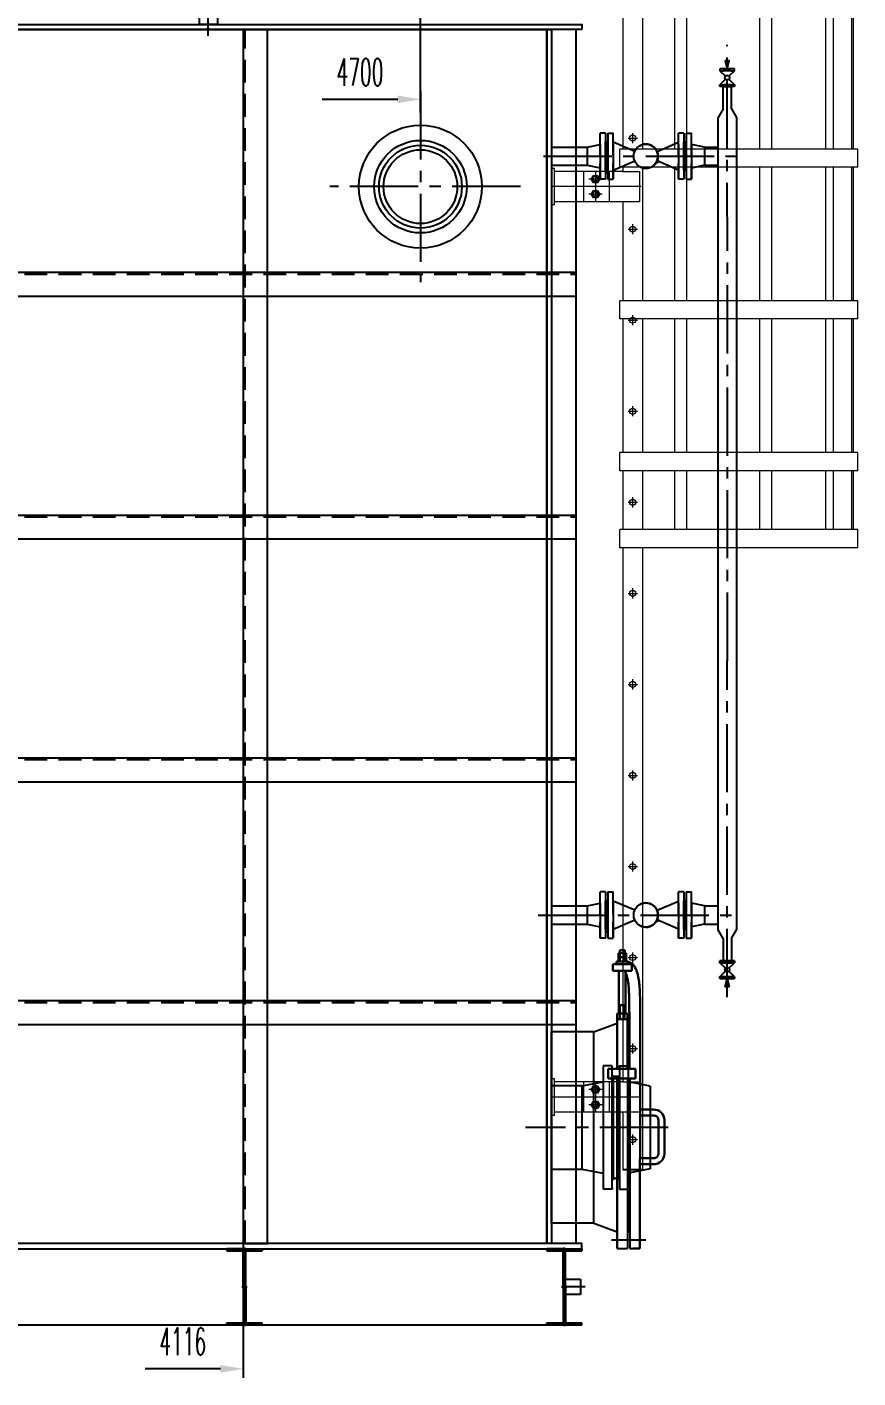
# Model space of a CAD drawing. Header units: inches. Extents: x 8294 to 197443, y -58940 to 12235.
# Drawn here: x 186055 to 188794, y -48977 to -44526 of the extents above; entities that cross this region are included whole.
import ezdxf

# ---------------------------------------------------------------- set-up
doc = ezdxf.new("R2010")
doc.units = ezdxf.units.IN
doc.header["$LTSCALE"] = 300
for name, pattern in [('CENTER', [2, 1.25, -0.25, 0.25, -0.25]), ('CENTER2', [1.125, 0.75, -0.125, 0.125, -0.125]), ('DASHED', [0.75, 0.5, -0.25]), ('DASHED2', [0.375, 0.25, -0.125])]:
    doc.linetypes.add(name, pattern=pattern)
for name, color, linetype in [('1轮廓实线层', 7, 'Continuous'), ('3中心线层', 1, 'CENTER'), ('4虚线层', 6, 'DASHED'), ('7标注层', 4, 'Continuous'), ('OBJ', 7, 'Continuous')]:
    doc.layers.add(name, color=color, linetype=linetype)
for name, color, linetype, lineweight in [('DRAWING', 7, 'Continuous', 30), ('ST_GL_CENTERLINE', 1, 'CENTER2', 0), ('ST_MA_EQUI', 7, 'Continuous', 15), ('ST_ST_BRACKET_VISIBLE', 4, 'Continuous', 20), ('WELD_DETAIL', 7, 'Continuous', 30), ('图层1', 7, 'Continuous', 30), ('轮廓', 4, 'Continuous', 30)]:
    doc.layers.add(name, color=color, linetype=linetype, lineweight=lineweight)
doc.styles.add('残雪', font='romans.shx', dxfattribs={"width": 0.5, "bigfont": 'hztxt.shx'})
doc.dimstyles.new('JEREH-单箭头', dxfattribs={"dimscale": 30, "dimtxt": 3, "dimasz": 2.5, "dimexe": 1, "dimexo": 0, "dimgap": 1.5, "dimtad": 1, "dimjust": 2, "dimdec": 0, "dimzin": 0, "dimdsep": 46, "dimtxsty": '残雪', "dimcen": 2.5, "dimse1": 1, "dimsd1": 1, "dimclrd": 130, "dimclre": 130, "dimclrt": 3, "dimadec": 0, "dimazin": 0, "dimtfac": 0.714286, "dimtdec": 0, "dimtmove": 0, "dimatfit": 3, "dimfxl": 1, "dimtzin": 0, "dimlwd": -1, "dimlwe": -1, "dimarcsym": 0})

# ---------------------------------------------------------------- blocks, each defined once
blk = doc.blocks.new('A$C7E0533BE')
at = {"layer": '7标注层', "linetype": 'DASHED2'}
blk.add_line((2078.6, 2636.8), (2078.6, -1363.2), dxfattribs=at)
at = {"layer": '7标注层'}
blk.add_lwpolyline([(2004.6, -1363.2), (2084.6, -1363.2), (2084.6, 2636.8), (2004.6, 2636.8)], close=True, dxfattribs=at)
blk = doc.blocks.new('A$C55394B92')
at = {"layer": '7标注层', "linetype": 'DASHED2'}
blk.add_line((0, -6), (5192, -6), dxfattribs=at)
at = {"layer": '7标注层'}
blk.add_lwpolyline([(5192, 0), (5192, -80), (0, -80), (0, 0)], close=True, dxfattribs=at)
blk = doc.blocks.new('A$C6F0359F5')
at = {"lineweight": -3}
for radius in [202.5, 152.5, 136.5, 121.5]:
    blk.add_circle((-334.4, -95), radius, dxfattribs=at)
at = {"layer": '7标注层', "color": 1, "linetype": 'CENTER2'}
for p, q in [((-334.4, 219.3), (-334.4, -409.2)), ((-4.7, -95), (-633.3, -95))]:
    blk.add_line(p, q, dxfattribs=at)
blk = doc.blocks.new('A$C288D6322')
at = {"lineweight": -3}
for p, q in [((224.2, 203.3), (224.2, -203.3)), ((100.3, 137), (0, 137)), ((0, 137), (0, -137)), ((100.3, 137), (100.3, -137)), ((204.3, 167.8), (208.3, 167.8)), ((219.9, 167.8), (215.9, 167.8)), ((325.1, 136.5), (325.1, -136.5)), ((0, -137), (100.3, -137)), ((325.1, -136.5), (254, -150.7)), ((325.1, -136.5), (325.1, -136.5))]:
    blk.add_line(p, q, dxfattribs=at)
for points in [[(170.1, 203.3), (170.1, 199.1)], [(200, 203.3), (170.1, 203.3)], [(170.1, 199.1), (170.1, 184.8)], [(170.1, 184.8), (170.1, 164.9)], [(200, 199.1), (200, 203.3)], [(200, 184.8), (200, 199.1)], [(200, 164.9), (200, 184.8)], [(224.2, 199.1), (224.2, 203.3), (224.2, 203.3), (254, 203.3)], [(224.2, 199.1), (224.2, 203.3), (224.2, 203.3), (254, 203.3)], [(224.2, 199.1), (224.2, 184.8)], [(224.2, 184.8), (224.2, 164.9)], [(254, 199.1), (254, 203.3)], [(254, 196.2), (254, 199.1)], [(254, 184.8), (254, 199.1)], [(254, 167.8), (254, 196.2)], [(254, 183.4), (254, 184.8)], [(254, 164.9), (254, 184.8)], [(100.3, 137), (170.1, 150.7)], [(170.1, 164.9), (170.1, 136.5)], [(170.1, 136.5), (170.1, 101)], [(204.3, 19.9), (204.3, 34.8), (204.3, 49.8), (204.3, 64.7), (204.3, 79.6), (204.3, 94.6), (204.3, 109.5), (204.3, 124.4), (204.3, 139.3), (204.3, 154.3), (204.3, 169.2), (204.3, 169.2), (200, 169.2)], [(200, 139.2), (200, 164.9)], [(200, -164.9), (200, 139.2)], [(219.9, 167.8), (204.3, 167.8)], [(219.9, -110.9), (219.9, 124.4), (219.9, 139.3), (219.9, 154.3), (219.9, 169.2), (219.9, 169.2), (224.2, 169.2)], [(224.2, 164.9), (224.2, 139.2)], [(254, 164.9), (254, 167.8)], [(254, 136.5), (254, 164.9)], [(254, 136.5), (254, 164.9)], [(254, 91.4), (254, 98.4), (254, 107.5), (254, 116.6), (254, 125.7), (254, 134.8), (254, 143.9), (254, 153), (254, 162.1)], [(325.1, 136.5), (254, 150.7)], [(254, 129.4), (254, 136.5)], [(254, 101), (254, 136.5)], [(285.7, 145.1), (285.7, 144.4)], [(170.1, 101), (170.1, 91)], [(170.1, 91), (170.1, -102.4)], [(254, 101), (254, 103.8)], [(254, 93.8), (254, 101)], [(254, -91.5), (254, 101)], [(204.3, -170.6), (204.3, -151.6), (204.3, -132.5), (204.3, -113.5), (204.3, -94.4), (204.3, -75.4), (204.3, -56.3), (204.3, -37.3), (204.3, -18.2), (204.3, 0.9), (204.3, 19.9)], [(170.1, -102.4), (170.1, -136.5)], [(219.9, -170.6), (219.9, -151.6), (219.9, -132.5), (219.9, -113.5), (219.9, -110.9)], [(254, -95.3), (254, -91.5)], [(254, -102.4), (254, -91.5)], [(254, -102.4), (254, -95.3)], [(254, -106.6), (254, -102.4)], [(254, -136.5), (254, -102.4)], [(254, -162.1), (254, -106.6)], [(254, -136.5), (254, -128)], [(100.3, -137), (170.1, -150.7)], [(170.1, -136.5), (170.1, -164.9)], [(170.1, -164.9), (170.1, -186.3)], [(200, -186.3), (200, -164.9)], [(200, -170.6), (204.3, -170.6)], [(204.3, -167.8), (210, -167.8)], [(210, -167.8), (204.3, -167.8)], [(219.9, -167.8), (210, -167.8)], [(214.2, -167.8), (219.9, -167.8)], [(219.9, -170.6), (224.2, -170.6)], [(224.2, -139.2), (224.2, -164.9)], [(224.2, -164.9), (224.2, -186.3)], [(254, -137.9), (254, -136.5)], [(254, -164.9), (254, -136.5)], [(254, -164.9), (254, -160.7)], [(254, -170.6), (254, -164.9)], [(254, -186.3), (254, -164.9)], [(254, -182), (254, -170.6)], [(170.1, -186.3), (170.1, -199.1)], [(170.1, -199.1), (170.1, -203.3)], [(200, -199.1), (200, -203.3), (200, -203.3), (170.1, -203.3)], [(200, -199.1), (200, -186.3)], [(224.2, -186.3), (224.2, -199.1)], [(224.2, -199.1), (224.2, -203.3)], [(224.2, -203.3), (254, -203.3)], [(224.2, -203.3), (254, -203.3)], [(254, -186.3), (254, -182)], [(254, -189.1), (254, -186.3)], [(254, -199.1), (254, -186.3)], [(254, -197.6), (254, -189.1)], [(254, -199.1), (254, -197.6)], [(254, -203.3), (254, -199.1)], [(254, -203.3), (254, -199.1)]]:
    blk.add_lwpolyline(points, dxfattribs=at)
at = {"layer": '7标注层', "color": 1, "linetype": 'CENTER2'}
blk.add_line((384.1, 0), (-85.3, 0), dxfattribs=at)
blk = doc.blocks.new('A$C212F5351')
at = {"lineweight": -3}
for p, q in [((603.4, 317.9), (555, 317.9)), ((555, 317.9), (555, 311.6)), ((555, 311.6), (566.9, 311.6)), ((555, 311.6), (573.8, 293.7)), ((591.5, 311.6), (566.9, 311.6)), ((603.4, 311.6), (584.6, 293.7)), ((591.5, 311.6), (603.4, 311.6)), ((603.4, 311.6), (603.4, 317.9)), ((573.8, 283.4), (555, 265.5)), ((584.6, 283.4), (603.4, 265.5)), ((555, 265.5), (566.9, 265.5)), ((555, 259.2), (555, 265.5)), ((603.4, 259.2), (555, 259.2)), ((565.7, 222.2), (565.7, 259.2)), ((565.7, 259.2), (592.7, 259.2)), ((565.7, 186.1), (565.7, 223.1)), ((591.5, 265.5), (566.9, 265.5)), ((591.5, 265.5), (603.4, 265.5)), ((592.7, 222.2), (592.7, 259.2)), ((592.7, 186.1), (592.7, 223.1)), ((603.4, 265.5), (603.4, 259.2)), ((565.7, 186.1), (549.2, 157.6)), ((592.7, 186.1), (609.2, 157.6)), ((549.2, -2519.6), (549.2, 157.6)), ((609.2, 157.6), (609.2, -2519.6)), ((177.6, 106), (160.1, 106)), ((160.1, 69), (160.1, 106)), ((177.6, 106), (177.6, -16)), ((185.4, 106), (202.9, 106)), ((185.4, 106), (185.4, -16)), ((202.9, 69), (202.9, 106)), ((418.9, 69), (418.9, 106)), ((436.4, 106), (418.9, 106)), ((436.4, 106), (436.4, -16)), ((444.2, 106), (444.2, -16)), ((444.2, 106), (461.7, 106)), ((461.7, 69), (461.7, 106)), ((0, 60), (117.6, 60)), ((117.6, 60), (160.1, 69)), ((117.6, 60), (117.6, 0)), ((160.1, 32.9), (160.1, 69.9)), ((160.1, 69), (160.1, -9)), ((177.6, -16), (177.6, 76)), ((177.6, 76), (185.4, 76)), ((185.4, 76), (177.6, 76)), ((180, 76), (180, -16)), ((180, 76), (180, -16)), ((180, 76), (180, -16)), ((183, 76), (183, -16)), ((183, 76), (183, -16)), ((183, 76), (183, -16)), ((185.4, -16), (185.4, 76)), ((274.1, 45.7), (202.9, 76)), ((202.9, 32.9), (202.9, 69.9)), ((202.9, 69), (202.9, -9)), ((347.7, 45.7), (418.9, 76)), ((418.9, 32.9), (418.9, 69.9)), ((418.9, 69), (418.9, -9)), ((444.2, 76), (436.4, 76)), ((436.4, -16), (436.4, 76)), ((436.4, 76), (444.2, 76)), ((438.8, 76), (438.8, -16)), ((438.8, 76), (438.8, -16)), ((438.8, 76), (438.8, -16)), ((441.8, 76), (441.8, -16)), ((441.8, 76), (441.8, -16)), ((441.8, 76), (441.8, -16)), ((444.2, -16), (444.2, 76)), ((461.7, 32.9), (461.7, 69.9)), ((461.7, 69), (461.7, -9)), ((504.2, 59.9), (461.7, 68.9)), ((504.2, 59.9), (461.7, 68.9)), ((504.2, 59.9), (504.2, -0.1)), ((504.2, 59.9), (549.2, 59.9)), ((504.2, 59.9), (504.2, 0)), ((0, 0), (117.6, 0)), ((117.6, 0), (160.1, -8.9)), ((160.1, 32.9), (160.1, -45.1)), ((160.1, -31), (160.1, 6)), ((202.9, 32.9), (202.9, -45.1)), ((202.9, -16), (274.1, 14.3)), ((202.9, -31), (202.9, 6)), ((418.9, -16), (347.7, 14.3)), ((347.7, 9.6), (353.3, 12)), ((418.9, 32.9), (418.9, -45.1)), ((418.9, -31), (418.9, 6)), ((461.7, 32.9), (461.7, -45.1)), ((461.7, -31), (461.7, 6)), ((160.1, -46), (160.1, -9)), ((185.4, -16), (177.6, -16)), ((177.6, -16), (177.6, -46)), ((177.6, -24), (185.4, -24)), ((185.4, -16), (185.4, -46)), ((202.9, -46), (202.9, -9)), ((418.9, -46), (418.9, -9)), ((436.4, -16), (436.4, -46)), ((444.2, -16), (436.4, -16)), ((436.4, -16), (444.2, -16)), ((444.2, -16), (444.2, -46)), ((504.2, -0.1), (461.7, -9)), ((504.2, -0.1), (461.7, -9)), ((461.7, -46), (461.7, -9)), ((504.2, -0.1), (549.2, -0.1)), ((177.6, -46), (160.1, -46)), ((185.4, -46), (202.9, -46)), ((436.4, -46), (418.9, -46)), ((444.2, -46), (461.7, -46)), ((177.6, -2394.4), (160.1, -2394.4)), ((160.1, -2431.4), (160.1, -2394.4)), ((177.6, -2394.4), (177.6, -2516.4)), ((185.4, -2394.4), (202.9, -2394.4)), ((185.4, -2394.4), (185.4, -2516.4)), ((202.9, -2431.4), (202.9, -2394.4)), ((418.9, -2431.4), (418.9, -2394.4)), ((436.4, -2394.4), (418.9, -2394.4)), ((436.4, -2394.4), (436.4, -2516.4)), ((444.2, -2394.4), (444.2, -2516.4)), ((444.2, -2394.4), (461.7, -2394.4)), ((461.7, -2431.4), (461.7, -2394.4)), ((0, -2440.4), (117.6, -2440.4)), ((117.6, -2440.4), (160.1, -2431.4)), ((117.6, -2440.4), (117.6, -2500.4)), ((160.1, -2467.5), (160.1, -2430.5)), ((160.1, -2431.4), (160.1, -2509.4)), ((177.6, -2516.4), (177.6, -2424.4)), ((177.6, -2424.4), (185.4, -2424.4)), ((185.4, -2424.4), (177.6, -2424.4)), ((180, -2424.4), (180, -2516.4)), ((180, -2424.4), (180, -2516.4)), ((180, -2424.4), (180, -2516.4)), ((183, -2424.4), (183, -2516.4)), ((183, -2424.4), (183, -2516.4)), ((183, -2424.4), (183, -2516.4)), ((185.4, -2516.4), (185.4, -2424.4)), ((274.1, -2454.8), (202.9, -2424.4)), ((202.9, -2467.5), (202.9, -2430.5)), ((202.9, -2431.4), (202.9, -2509.4)), ((347.7, -2454.8), (418.9, -2424.4)), ((418.9, -2467.5), (418.9, -2430.5)), ((418.9, -2431.4), (418.9, -2509.4)), ((444.2, -2424.4), (436.4, -2424.4)), ((436.4, -2516.4), (436.4, -2424.4)), ((436.4, -2424.4), (444.2, -2424.4)), ((438.8, -2424.4), (438.8, -2516.4)), ((438.8, -2424.4), (438.8, -2516.4)), ((438.8, -2424.4), (438.8, -2516.4)), ((441.8, -2424.4), (441.8, -2516.4)), ((441.8, -2424.4), (441.8, -2516.4)), ((441.8, -2424.4), (441.8, -2516.4)), ((444.2, -2516.4), (444.2, -2424.4)), ((461.7, -2467.5), (461.7, -2430.5)), ((461.7, -2431.4), (461.7, -2509.4)), ((504.2, -2440.5), (461.7, -2431.5)), ((504.2, -2440.5), (461.7, -2431.5)), ((504.2, -2440.5), (504.2, -2500.5)), ((504.2, -2440.5), (549.2, -2440.5)), ((504.2, -2440.5), (504.2, -2500.5)), ((160.1, -2467.5), (160.1, -2545.5)), ((202.9, -2467.5), (202.9, -2545.5)), ((202.9, -2516.4), (274.1, -2486.1)), ((418.9, -2516.4), (347.7, -2486.1)), ((347.7, -2490.9), (353.3, -2488.5)), ((418.9, -2467.5), (418.9, -2545.5)), ((461.7, -2467.5), (461.7, -2545.5)), ((0, -2500.4), (117.6, -2500.4)), ((117.6, -2500.4), (160.1, -2509.4)), ((160.1, -2531.4), (160.1, -2494.4)), ((160.1, -2546.4), (160.1, -2509.4)), ((185.4, -2516.4), (177.6, -2516.4)), ((177.6, -2516.4), (177.6, -2546.4)), ((177.6, -2524.4), (185.4, -2524.4)), ((185.4, -2516.4), (185.4, -2546.4)), ((202.9, -2531.4), (202.9, -2494.4)), ((202.9, -2546.4), (202.9, -2509.4)), ((418.9, -2531.4), (418.9, -2494.4)), ((418.9, -2546.4), (418.9, -2509.4)), ((436.4, -2516.4), (436.4, -2546.4)), ((444.2, -2516.4), (436.4, -2516.4)), ((436.4, -2516.4), (444.2, -2516.4)), ((444.2, -2516.4), (444.2, -2546.4)), ((461.7, -2531.4), (461.7, -2494.4)), ((504.2, -2500.5), (461.7, -2509.4)), ((504.2, -2500.5), (461.7, -2509.4)), ((461.7, -2546.4), (461.7, -2509.4)), ((504.2, -2500.5), (549.2, -2500.5)), ((565.7, -2548.2), (549.2, -2519.6)), ((592.7, -2548.2), (609.2, -2519.6)), ((177.6, -2546.4), (160.1, -2546.4)), ((185.4, -2546.4), (202.9, -2546.4)), ((436.4, -2546.4), (418.9, -2546.4)), ((444.2, -2546.4), (461.7, -2546.4)), ((565.7, -2548.2), (565.7, -2585.2)), ((592.7, -2548.2), (592.7, -2585.2)), ((603.4, -2621.3), (555, -2621.3)), ((555, -2621.3), (603.4, -2621.3)), ((555, -2627.6), (555, -2621.3)), ((565.7, -2584.3), (565.7, -2621.3)), ((565.7, -2621.3), (592.7, -2621.3)), ((565.7, -2621.3), (592.7, -2621.3)), ((592.7, -2621.3), (565.7, -2621.3)), ((592.7, -2584.3), (592.7, -2621.3)), ((603.4, -2621.3), (603.4, -2627.6)), ((566.9, -2627.6), (555, -2627.6)), ((573.8, -2645.5), (555, -2627.6)), ((555, -2673.7), (573.8, -2655.8)), ((566.9, -2627.6), (591.5, -2627.6)), ((584.6, -2645.5), (603.4, -2627.6)), ((603.4, -2673.7), (584.6, -2655.8)), ((603.4, -2627.6), (591.5, -2627.6)), ((566.9, -2673.7), (555, -2673.7)), ((555, -2673.7), (555, -2680)), ((555, -2680), (603.4, -2680)), ((566.9, -2673.7), (591.5, -2673.7)), ((603.4, -2673.7), (591.5, -2673.7)), ((603.4, -2680), (603.4, -2673.7))]:
    blk.add_line(p, q, dxfattribs=at)
for points in [[(585.9, 344.1), (572.5, 344.1), (579.2, 317.9), (585.9, 344.1), (572.5, 344.1)], [(572.5, -2706.2), (585.9, -2706.2), (579.2, -2680), (572.5, -2706.2), (585.9, -2706.2)]]:
    blk.add_lwpolyline(points, dxfattribs=at)
for centre, radius in [((579.2, 288.6), 7.48), ((310.9, 30), 40), ((310.9, -2470.4), 40), ((579.2, -2650.6), 7.48)]:
    blk.add_circle(centre, radius, dxfattribs=at)
for centre in [(310.9, 30), (310.9, -2470.4)]:
    blk.add_arc(centre, 40, 239.5142, 120.4858, dxfattribs=at)
at = {"layer": '7标注层', "color": 1, "linetype": 'CENTER2'}
for p, q in [((579.9, -1632.4), (579.2, 397.1)), ((-26.2, 30), (639.3, 30.2)), ((579.2, -2741), (579.2, -1632.5)), ((-44.5, -2470.4), (621.8, -2470.4))]:
    blk.add_line(p, q, dxfattribs=at)
at = {"layer": '7标注层'}
for p, q in [((0, 60), (0, 0)), ((0, -2440.4), (0, -2500.4))]:
    blk.add_line(p, q, dxfattribs=at)
at = {"layer": '图层1', "lineweight": -3}
for p, q in [((555, -2621.3), (555, -2627.6)), ((565.7, -2584.3), (565.7, -2621.3)), ((592.7, -2584.3), (592.7, -2621.3)), ((603.4, -2627.6), (603.4, -2621.3)), ((573.8, -2645.5), (555, -2627.6)), ((555, -2627.6), (566.9, -2627.6)), ((555, -2673.7), (573.8, -2655.8)), ((591.5, -2627.6), (566.9, -2627.6)), ((584.6, -2645.5), (603.4, -2627.6)), ((603.4, -2673.7), (584.6, -2655.8)), ((591.5, -2627.6), (603.4, -2627.6)), ((555, -2673.7), (566.9, -2673.7)), ((555, -2680), (555, -2673.7)), ((603.4, -2680), (555, -2680)), ((591.5, -2673.7), (566.9, -2673.7)), ((572.5, -2706.2), (579.2, -2680)), ((585.9, -2706.2), (572.5, -2706.2)), ((585.9, -2706.2), (572.5, -2706.2)), ((579.2, -2680), (585.9, -2706.2)), ((591.5, -2673.7), (603.4, -2673.7)), ((603.4, -2673.7), (603.4, -2680))]:
    blk.add_line(p, q, dxfattribs=at)
blk.add_circle((579.2, -2650.6), 7.48, dxfattribs=at)
blk = doc.blocks.new('A$C096D275D')
at = {"color": 0, "lineweight": -2, "ltscale": 10}
for p, q in [((-13.3, 579.1), (13.3, 579.1)), ((62.3, 477.9), (34.1, 477.8)), ((34.1, 460.5), (62.3, 460.5)), ((62.3, 477.9), (62.3, 460.5)), ((46.7, 407.4), (46.7, 329.3)), ((50.9, 407.4), (50.9, 329.3)), ((48.1, 326.5), (7, 326.5)), ((48.1, 330.7), (7.3, 330.7))]:
    blk.add_line(p, q, dxfattribs=at)
at = {"ltscale": 10}
blk.add_line((-31.9, 457.1), (34.1, 457.1), dxfattribs=at)
at = {"lineweight": -2}
for p, q in [((-30, 117.2), (-30, 0)), ((30, 117.2), (30, 0)), ((30, 0), (-30, 0))]:
    blk.add_line(p, q, dxfattribs=at)
for points in [[(-13.3, 579.1), (-13.3, 498.4)], [(13.3, 498.4), (13.3, 579.1)], [(-13.3, 457.1), (-13.3, 382.3)], [(13.3, 382.3), (13.3, 457.1)], [(48.1, 407.4), (46.7, 407.4)], [(49.5, 407.4), (48.1, 407.4)], [(50.9, 407.4), (49.5, 407.4)], [(-16, 382.3), (-16, 369.8)], [(-13.3, 382.3), (-16, 382.3)], [(-16, 369.8), (-13.3, 369.8)], [(-4.9, 382.3), (-13.3, 382.3)], [(-13.3, 369.8), (-2.4, 337.3)], [(-13.3, 369.8), (-4.9, 369.8)], [(4.9, 382.3), (-4.9, 382.3)], [(-4.9, 369.8), (4.9, 369.8)], [(2.3, 336.9), (13.3, 369.8)], [(11.9, 382.3), (4.9, 382.3)], [(4.9, 369.8), (11.9, 369.8)], [(11.9, 382.3), (16, 382.3), (16, 382.3), (16, 369.8)], [(11.9, 369.8), (16, 369.8)], [(-2.6, 321.4), (-13.3, 276.3)], [(13.3, 276.3), (1.9, 321.6)], [(48.1, 330.7), (48.1, 326.5)], [(48.1, 329.3), (49.5, 329.3)], [(49.5, 329.3), (50.9, 329.3)], [(13.3, 276.3), (10.6, 276.3), (8, 276.3), (5.3, 276.3), (2.7, 276.3), (0, 276.3), (-2.7, 276.3), (-5.3, 276.3), (-8, 276.3), (-10.6, 276.3), (-13.3, 276.3), (-13.3, 276.3), (-13.3, 202.3)], [(5.9, 306.1), (5.8, 306.1)], [(13.3, 202.3), (13.3, 276.3)], [(-70.5, 184.2), (-74.7, 184.2), (-74.7, 184.2), (-74.7, 202.3)], [(-70.5, 202.3), (-74.7, 202.3)], [(-74.7, 180), (-74.7, 160.5)], [(-70.5, 180), (-74.7, 180)], [(-57.9, 202.3), (-70.5, 202.3)], [(-70.5, 184.2), (-57.9, 184.2)], [(-57.9, 180), (-70.5, 180)], [(-37, 202.3), (-57.9, 202.3)], [(-57.9, 184.2), (-37, 184.2)], [(-37, 180), (-57.9, 180)], [(-52.3, 184.2), (-52.3, 180)], [(-13.3, 202.3), (-37, 202.3)], [(-37, 184.2), (-13.3, 184.2)], [(-13.3, 180), (-37, 180)], [(13.3, 202.3), (-13.3, 202.3)], [(-13.3, 184.2), (13.3, 184.2)], [(13.3, 180), (-13.3, 180)], [(37, 202.3), (13.3, 202.3)], [(13.3, 184.2), (37, 184.2)], [(37, 180), (13.3, 180)], [(56.5, 202.3), (37, 202.3)], [(37, 184.2), (56.5, 184.2)], [(56.5, 180), (37, 180)], [(50.9, 180), (50.9, 184.2)], [(70.5, 202.3), (56.5, 202.3)], [(56.5, 184.2), (70.5, 184.2)], [(70.5, 180), (56.5, 180)], [(74.7, 202.3), (70.5, 202.3)], [(70.5, 184.2), (74.7, 184.2)], [(70.5, 180), (74.7, 180), (74.7, 180), (74.7, 160.5)], [(74.7, 184.2), (74.7, 202.3)], [(-74.7, 160.5), (-70.5, 160.5)], [(-70.5, 160.5), (-57.9, 160.5)], [(-57.9, 160.5), (-37, 160.5)], [(-37, 160.5), (-13.3, 160.5)], [(6.3, 117.2), (0.1, 117.2), (-3.2, 117.2), (-6.6, 117.2), (-9.9, 117.2), (-13.3, 117.2), (-16.6, 117.2), (-20, 117.2), (-23.3, 117.2), (-26.7, 117.2), (-30, 117.2), (-30, 117.2), (-32.8, 160.5)], [(-13.3, 160.5), (13.3, 160.5)], [(13.3, 160.5), (37, 160.5)], [(30, 117.2), (32.8, 160.5)], [(37, 160.5), (56.5, 160.5)], [(56.5, 160.5), (70.5, 160.5)], [(70.5, 160.5), (74.7, 160.5)], [(-30, 117.2), (-26.7, 117.2), (-23.3, 117.2), (-20, 117.2), (-16.6, 117.2), (-13.3, 117.2), (-9.9, 117.2), (-6.6, 117.2), (-3.2, 117.2), (0.1, 117.2), (6.3, 117.2)], [(-24.4, 117.2), (-27.2, 117.2)], [(-16, 117.2), (-18.8, 117.2)], [(18.8, 117.2), (6.3, 117.2)], [(14.7, 117.2), (9.1, 117.2)], [(9.1, 117.2), (14.7, 117.2)], [(20.2, 117.2), (18.8, 117.2)], [(20.2, 117.2), (30, 117.2), (30, 117.2), (20.2, 117.2), (20.2, 117.2)], [(25.8, 117.2), (24.4, 117.2)]]:
    blk.add_lwpolyline(points, dxfattribs=at)
at = {"color": 0, "lineweight": -2, "ltscale": 10}
blk.add_lwpolyline([(-31.9, 457.1), (-31.9, 498.4), (34.1, 498.4), (34.1, 457.1)], dxfattribs=at)
blk.add_circle((-0.7, 329.3), 8.14, dxfattribs=at)
at = {"layer": '7标注层', "color": 1, "linetype": 'CENTER2'}
blk.add_line((-0.7, -36.9), (-0.7, 813.5), dxfattribs=at)
at = {"layer": '7标注层'}
blk.add_circle((-0.7, 672.1), 93, dxfattribs=at)
blk = doc.blocks.new('A$C3B2A433D')
at = {"lineweight": -3}
blk.add_line((386, -171), (386, -171), dxfattribs=at)
at = {"color": 1, "linetype": 'CENTER', "lineweight": -3, "ltscale": 100}
blk.add_line((121.5, -385), (235.1, -385), dxfattribs=at)
at = {"layer": '7标注层'}
blk.add_line((432.8, -328.9), (432.8, 301.1), dxfattribs=at)
at = {"layer": 'DRAWING', "ltscale": 20}
for p, q in [((140.3, 365.3), (140.3, 220.2)), ((140.4, 365.3), (140.3, 220.2)), ((176.3, 365.4), (176.3, 306)), ((182.8, 361.9), (216.8, 361.9)), ((191.7, 342.5), (208, 342.5)), ((164.8, -412.5), (142.3, -412.5))]:
    blk.add_line(p, q, dxfattribs=at)
at = {"layer": 'DRAWING'}
blk.add_line((182.8, 179.6), (182.8, 306), dxfattribs=at)
at = {"layer": 'DRAWING', "lineweight": 30, "ltscale": 10}
for p, q in [((140.3, 179.6), (142.3, -412.5)), ((155.7, 179.6), (246, 179.6)), ((155.7, 147.9), (155.7, 179.6)), ((246, 179.6), (246, 147.9)), ((246, 147.9), (155.7, 147.9))]:
    blk.add_line(p, q, dxfattribs=at)
at = {"layer": 'DRAWING', "ltscale": 20}
for points, knots in [([(140.4, 365.4), (140.4, 407), (142.6, 452.7), (144.8, 480.7), (158.4, 523.1), (175.5, 530.2), (179.8, 531.3)], [28.068555, 28.068555, 28.068555, 28.068555, 69.663894, 123.575236, 165.989333, 178.936454, 178.936454, 178.936454, 178.936454]), ([(140.4, 365.3), (140.4, 407), (142.6, 452.7), (144.8, 480.7), (158.4, 523.1), (175.5, 530.2), (179.8, 531.3)], [28.041986, 28.041986, 28.041986, 28.041986, 69.663894, 123.575236, 165.989333, 178.936454, 178.936454, 178.936454, 178.936454]), ([(176.3, 365.4), (176.4, 367.3), (176.4, 369.3), (176.4, 375), (176.4, 378.6), (176.5, 388.9), (176.6, 395), (176.8, 407.7), (177, 413.7), (177.3, 424.4), (177.5, 428.9), (177.8, 434.8), (177.9, 436.4), (178.1, 439.2), (178.1, 440.4), (178.3, 442.7), (178.3, 443.8), (178.5, 447), (178.6, 449), (179, 453.5), (179.2, 455.8), (179.6, 460.2), (179.8, 462.3), (180.4, 466.2), (180.7, 468.1), (181.2, 471.1), (181.4, 472.1), (182, 475.1), (182.5, 477.2), (183.2, 480.1), (183.3, 480.5), (183.6, 481.4), (183.7, 481.9), (184, 483.3), (184.3, 484.1), (185.1, 486.8), (185.6, 488.5), (186.7, 491.7), (187.3, 493), (188.2, 494.9), (188.5, 495.5), (188.8, 496)], [28.041986, 28.041986, 28.041986, 28.041986, 30.080984, 30.080984, 34.158981, 34.158981, 42.314976, 42.314976, 52.929389, 52.929389, 63.543803, 63.543803, 68.001584, 68.001584, 71.358403, 71.358403, 74.715223, 74.715223, 81.428862, 81.428862, 90.835342, 90.835342, 100.241822, 100.241822, 109.648301, 109.648301, 114.186735, 114.186735, 123.263603, 123.263603, 125.036676, 125.036676, 126.809748, 126.809748, 130.355894, 130.355894, 137.722856, 137.722856, 145.089817, 145.089817, 149.83544, 149.83544, 149.83544, 149.83544]), ([(176.3, 365.4), (176.4, 367.3), (176.4, 369.3), (176.4, 375), (176.4, 378.6), (176.5, 388.9), (176.6, 395), (176.8, 407.7), (177, 413.7), (177.3, 424.4), (177.5, 428.9), (177.8, 434.8), (177.9, 436.4), (178.1, 439.2), (178.1, 440.4), (178.3, 442.7), (178.3, 443.8), (178.5, 447), (178.6, 449), (179, 453.5), (179.2, 455.8), (179.6, 460.2), (179.8, 462.3), (180.4, 466.2), (180.7, 468.1), (181.2, 471.1), (181.4, 472.1), (182, 475.1), (182.5, 477.2), (183.2, 480.1), (183.3, 480.5), (183.6, 481.4), (183.7, 481.9), (184, 483.3), (184.3, 484.1), (185.1, 486.8), (185.6, 488.5), (186.7, 491.7), (187.3, 493), (188.2, 494.9), (188.5, 495.5), (188.8, 496)], [28.041986, 28.041986, 28.041986, 28.041986, 30.080984, 30.080984, 34.158981, 34.158981, 42.314976, 42.314976, 52.929389, 52.929389, 63.543803, 63.543803, 68.001584, 68.001584, 71.358403, 71.358403, 74.715223, 74.715223, 81.428862, 81.428862, 90.835342, 90.835342, 100.241822, 100.241822, 109.648301, 109.648301, 114.186735, 114.186735, 123.263603, 123.263603, 125.036676, 125.036676, 126.809748, 126.809748, 130.355894, 130.355894, 137.722856, 137.722856, 145.089817, 145.089817, 149.83544, 149.83544, 149.83544, 149.83544])]:
    blk.add_open_spline(points, degree=3, knots=knots, dxfattribs=at)
at = {"layer": 'OBJ', "color": 0, "lineweight": -3}
for p, q in [((293.6, 301.1), (216.8, 330.1)), ((293.7, -328.9), (216.8, -357.9)), ((174.3, -357.5), (182.3, -357.5))]:
    blk.add_line(p, q, dxfattribs=at)
at = {"layer": 'WELD_DETAIL', "color": 0, "lineweight": -3, "ltscale": 5}
for p, q in [((293.8, 301.1), (432.8, 301.1)), ((293.8, 98.6), (293.8, 301.1)), ((293.8, 98.6), (293.8, 301.1)), ((174.3, 147.9), (174.3, -412.5)), ((176.3, 147.9), (176.3, -357.5)), ((180.3, 147.9), (180.3, -357.5)), ((182.3, 147.9), (182.3, -412.5)), ((293.7, -328.9), (293.8, 98.6)), ((293.7, -328.9), (293.7, -65.9)), ((293.9, -328.9), (432.8, -328.9)), ((174.3, -412.5), (142.3, -412.5)), ((216.8, -412.5), (182.3, -412.5))]:
    blk.add_line(p, q, dxfattribs=at)
at = {"layer": '轮廓', "color": 0, "lineweight": 30}
for p, q in [((187.3, 560.2), (199.9, 560.2)), ((187.3, 533.4), (187.3, 560.2)), ((187.3, 546.8), (212.3, 546.8)), ((191.7, 570.6), (199.8, 570.6)), ((191.7, 533.4), (191.7, 570.6)), ((207.9, 570.6), (199.8, 570.6)), ((212.3, 560.2), (199.8, 560.2)), ((207.9, 533.4), (207.9, 570.6)), ((212.3, 533.4), (212.3, 560.2)), ((231.1, 524.1), (168.6, 524.1)), ((168.6, 502), (168.6, 524.1)), ((231.1, 502), (168.6, 502)), ((179.8, 533.4), (199.8, 533.4)), ((179.8, 524.1), (179.8, 533.4)), ((188.8, 502), (188.8, 371.3)), ((218.8, 533.4), (199.8, 533.4)), ((211.2, 502), (211.2, 371.3)), ((218.8, 524.1), (218.8, 533.4)), ((231.1, 502), (231.1, 524.1)), ((182.8, 361.9), (182.8, 306)), ((192.3, 389.3), (192.3, 342.5)), ((207.3, 389.3), (192.3, 389.3)), ((207.3, 389.3), (207.3, 342.5)), ((216.8, 361.9), (216.8, 179.6)), ((216.8, 342.5), (182.8, 342.5)), ((216.8, 179.6), (216.8, 312.4)), ((176.3, 306), (182.8, 306)), ((176.3, 306), (176.3, 179.6)), ((140.3, 220.2), (140.3, 179.6)), ((140.3, 220.2), (140.3, 179.6)), ((216.8, 147.9), (216.8, -412.5)), ((96.6, 45.2), (142.3, 45.2)), ((60.7, -101.6), (60.7, 12)), ((60.7, -101.6), (60.7, 12)), ((60.7, -101.6), (60.7, 12)), ((60.7, -101.6), (60.7, 12)), ((80.7, -101.1), (80.7, 11.4)), ((95.5, 25.2), (142.3, 25.2)), ((95.5, -114.9), (142.3, -114.9)), ((96.6, -134.9), (142.3, -134.9))]:
    blk.add_line(p, q, dxfattribs=at)
for centre, radius, start, end in [((200, 371.3), 11.2, 180, 226.7606), ((200, 371.3), 11.2, 311.1825, 0), ((94.7, 11.2), 34, 86.742, 181.2164), ((94.8, 11.1), 14.1, 86.9497, 181.1871), ((94.7, -100.9), 34, 178.7836, 273.258), ((94.8, -100.8), 14.1, 178.8129, 273.0503)]:
    blk.add_arc(centre, radius, start, end, dxfattribs=at)
blk = doc.blocks.new('A$C2849611A')
at = {"layer": '1轮廓实线层'}
for p, q in [((0, 0), (0, -6)), ((58, 0), (0, 0)), ((0, -6), (116, -6)), ((50, 0), (66, 0)), ((54, -125), (54, -6)), ((58, 0), (116, 0)), ((62, -125), (62, -6)), ((116, 0), (116, -6)), ((54, -125), (54, -244)), ((62, -125), (62, -244)), ((0, -250), (0, -244)), ((0, -244), (116, -244)), ((58, -250), (0, -250)), ((50, -250), (66, -250)), ((58, -250), (116, -250)), ((116, -250), (116, -244))]:
    blk.add_line(p, q, dxfattribs=at)
at = {"layer": '3中心线层'}
for p, q in [((58, 5), (58, -255)), ((49, -125), (67, -125))]:
    blk.add_line(p, q, dxfattribs=at)
blk = doc.blocks.new('A$C6C6909BD')
for p, q in [((-10, 4712), (770, 4712)), ((65, 0), (0, 0))]:
    blk.add_line(p, q)
at = {"layer": 'ST_GL_CENTERLINE', "color": 1}
for p, q in [((17.1, 3400), (47.9, 3400)), ((32.5, 3383.3), (32.5, 3416.7)), ((32.5, 3083.3), (32.5, 3116.7)), ((17.1, 3100), (47.9, 3100)), ((32.5, 2783.3), (32.5, 2816.7)), ((17.1, 2800), (47.9, 2800)), ((17.1, 2500), (47.9, 2500)), ((32.5, 2483.3), (32.5, 2516.7)), ((17.1, 2200), (47.9, 2200)), ((32.5, 2183.3), (32.5, 2216.7)), ((32.5, 1883.3), (32.5, 1916.7)), ((17.1, 1900), (47.9, 1900)), ((32.5, 1583.3), (32.5, 1616.7)), ((17.1, 1600), (47.9, 1600)), ((17.1, 1300), (47.9, 1300)), ((32.5, 1283.3), (32.5, 1316.7)), ((17.1, 1000), (47.9, 1000)), ((32.5, 983.3), (32.5, 1016.7)), ((32.5, 683.3), (32.5, 716.7)), ((17.1, 700), (47.9, 700)), ((32.5, 383.3), (32.5, 416.7)), ((17.1, 400), (47.9, 400)), ((17.1, 100), (47.9, 100)), ((32.5, 83.3), (32.5, 116.7))]:
    blk.add_line(p, q, dxfattribs=at)
at = {"layer": 'ST_GL_CENTERLINE', "color": 1, "linetype": 'CENTER'}
for p, q in [((-68.4, 3265), (-111.6, 3265)), ((-90, 3290), (-90, 3190)), ((-68.4, 3215), (-111.6, 3215)), ((-90, 290), (-90, 190)), ((-68.4, 265), (-111.6, 265)), ((-68.4, 215), (-111.6, 215))]:
    blk.add_line(p, q, dxfattribs=at)
at = {"layer": 'ST_GL_CENTERLINE', "color": 1, "ltscale": 100}
for p, q in [((60, 3240), (-235, 3240)), ((60, 240), (-235, 240))]:
    blk.add_line(p, q, dxfattribs=at)
at = {"layer": 'ST_MA_EQUI'}
for p, q in [((-10, 4652), (-10, 4712)), ((770, 4652), (770, 4712)), ((770, 4652), (-10, 4652)), ((0, 4652), (0, 3864)), ((65, 4652), (65, 3864)), ((170, 4652), (170, 3864)), ((210, 4652), (210, 3864)), ((451.9, 3864), (451.9, 4652)), ((491.2, 3864), (491.2, 4652)), ((668.7, 3864), (668.7, 4652)), ((694.4, 3864), (694.4, 4652)), ((755, 3864), (755, 4652)), ((760, 3864), (760, 4652)), ((775, 3864), (-10, 3864)), ((-10, 3804), (-10, 3864)), ((775, 3804), (775, 3864)), ((775, 3804), (-10, 3804)), ((0, 3804), (0, 3364)), ((65, 3804), (65, 3364)), ((170, 3804), (170, 3364)), ((210, 3804), (210, 3364)), ((451.9, 3364), (451.9, 3804)), ((491.2, 3364), (491.2, 3804)), ((668.7, 3364), (668.7, 3804)), ((694.4, 3364), (694.4, 3804)), ((755, 3364), (755, 3804)), ((760, 3364), (760, 3804)), ((-10, 3304), (-10, 3364)), ((775, 3364), (-10, 3364)), ((775, 3304), (775, 3364)), ((-225, 3300), (-235, 3300)), ((-235, 3300), (-235, 3180)), ((-225, 3300), (-235, 3300)), ((-225, 3180), (-225, 3300)), ((775, 3304), (-10, 3304)), ((0, 3304), (0, 3290)), ((65, 3304), (65, 2864)), ((170, 3304), (170, 2864)), ((210, 3304), (210, 2864)), ((451.9, 2864), (451.9, 3304)), ((491.2, 2864), (491.2, 3304)), ((668.7, 2864), (668.7, 3304)), ((694.4, 2864), (694.4, 3304)), ((755, 2864), (755, 3304)), ((760, 2864), (760, 3304)), ((-130, 3290), (-225, 3290)), ((-130, 3290), (-130, 3190)), ((0, 3290), (-130, 3290)), ((0, 3290), (55, 3290)), ((55, 3290), (55, 3190)), ((-225, 3180), (-235, 3180)), ((-225, 3180), (-235, 3180)), ((-130, 3190), (-225, 3190)), ((55, 3190), (-130, 3190)), ((0, 3190), (0, 2864)), ((775, 2864), (-10, 2864)), ((775, 2864), (-10, 2864)), ((-10, 2804), (-10, 2864)), ((775, 2804), (775, 2864)), ((775, 2804), (775, 2864)), ((775, 2804), (-10, 2804)), ((775, 2804), (-10, 2804)), ((0, 2804), (0, 2364)), ((0, 2804), (0, 2721)), ((65, 2804), (65, 2364)), ((65, 2804), (65, 2721)), ((170, 2804), (170, 2364)), ((170, 2804), (170, 2721)), ((210, 2804), (210, 2364)), ((210, 2804), (210, 2721)), ((451.9, 2721), (451.9, 2804)), ((451.9, 2364), (451.9, 2804)), ((491.2, 2721), (491.2, 2804)), ((491.2, 2364), (491.2, 2804)), ((668.7, 2721), (668.7, 2804)), ((668.7, 2364), (668.7, 2804)), ((694.4, 2721), (694.4, 2804)), ((694.4, 2364), (694.4, 2804)), ((755, 2721), (755, 2804)), ((755, 2364), (755, 2804)), ((760, 2721), (760, 2804)), ((760, 2364), (760, 2804)), ((775, 2364), (-10, 2364)), ((-10, 2304), (-10, 2364)), ((775, 2304), (775, 2364)), ((775, 2304), (-10, 2304)), ((0, 2304), (0, 2110)), ((65, 2304), (65, 2110)), ((170, 2304), (170, 2110)), ((210, 2304), (210, 2110)), ((451.9, 2110), (451.9, 2304)), ((491.2, 2110), (491.2, 2304)), ((668.7, 2110), (668.7, 2304)), ((694.4, 2110), (694.4, 2304)), ((755, 2110), (755, 2304)), ((760, 2110), (760, 2304)), ((775, 2110), (-10, 2110)), ((-10, 2050), (-10, 2110)), ((775, 2050), (775, 2110)), ((775, 2050), (-10, 2050)), ((0, 2050), (0, 290)), ((65, 2050), (65, 0)), ((-225, 300), (-235, 300)), ((-235, 300), (-235, 180)), ((-225, 300), (-235, 300)), ((-225, 180), (-225, 300)), ((-130, 290), (-225, 290)), ((-130, 290), (-130, 190)), ((0, 290), (-130, 290)), ((0, 290), (55, 290)), ((55, 290), (55, 190)), ((-225, 180), (-235, 180)), ((-225, 180), (-235, 180)), ((-130, 190), (-225, 190)), ((55, 190), (-130, 190)), ((0, 190), (0, 0))]:
    blk.add_line(p, q, dxfattribs=at)
for points in [[(-83.1, 3277), (-76.1, 3265), (-83.1, 3253), (-96.9, 3253), (-103.9, 3265), (-96.9, 3277)], [(-83.1, 3227), (-76.1, 3215), (-83.1, 3203), (-96.9, 3203), (-103.9, 3215), (-96.9, 3227)], [(-83.1, 277), (-76.1, 265), (-83.1, 253), (-96.9, 253), (-103.9, 265), (-96.9, 277)], [(-83.1, 227), (-76.1, 215), (-83.1, 203), (-96.9, 203), (-103.9, 215), (-96.9, 227)]]:
    blk.add_lwpolyline(points, close=True, dxfattribs=at)
for centre, radius in [((32.5, 3400), 10), ((-90, 3265), 9), ((-90, 3215), 9), ((32.5, 3100), 10), ((32.5, 2800), 10), ((32.5, 2500), 10), ((32.5, 2200), 10), ((32.5, 1900), 10), ((32.5, 1600), 10), ((32.5, 1300), 10), ((32.5, 1000), 10), ((32.5, 700), 10), ((32.5, 400), 10), ((-90, 265), 9), ((-90, 215), 9), ((32.5, 100), 10)]:
    blk.add_circle(centre, radius, dxfattribs=at)
for centre in [(-90, 3265), (-90, 3215), (-90, 265), (-90, 215)]:
    blk.add_arc(centre, 6.86, 180, 90, dxfattribs=at)
at = {"layer": 'ST_ST_BRACKET_VISIBLE', "linetype": 'DASHED', "ltscale": 3}
for p, q in [((-45, 3290), (-45, 3190)), ((-45, 290), (-45, 190))]:
    blk.add_line(p, q, dxfattribs=at)
blk = doc.blocks.new('*D39')
at = {"layer": '7标注层', "color": 130, "transparency": 16777216}
for p, q in [((186767.6, -48367.8), (186767.6, -48977.2)), ((186692.6, -48947.2), (186444, -48947.2))]:
    blk.add_line(p, q, dxfattribs=at)
blk.add_solid([(186692.6, -48934.7), (186692.6, -48959.7), (186767.6, -48947.2)], dxfattribs=at)
at = {"layer": 'Defpoints', "color": 0, "transparency": 16777216}
for p in [(186767.6, -48367.8), (182651.6, -48889), (186767.6, -48947.2)]:
    blk.add_point(p, dxfattribs=at)
at = {"layer": '7标注层', "color": 3, "transparency": 16777216, "insert": (186568.3, -48857.2), "char_height": 90, "attachment_point": 5, "style": '残雪'}
blk.add_mtext('4116', dxfattribs=at)
blk = doc.blocks.new('*D58')
at = {"layer": '7标注层', "color": 130, "transparency": 16777216}
for p, q in [((187276.6, -43569.9), (187028, -43569.9)), ((187351.6, -43818.8), (187351.6, -43539.9))]:
    blk.add_line(p, q, dxfattribs=at)
blk.add_solid([(187276.6, -43557.4), (187276.6, -43582.4), (187351.6, -43569.9)], dxfattribs=at)
at = {"layer": 'Defpoints', "color": 0, "transparency": 16777216}
for p in [(187351.6, -43569.9), (187351.6, -43818.8), (182651.6, -48889)]:
    blk.add_point(p, dxfattribs=at)
at = {"layer": '7标注层', "color": 3, "transparency": 16777216, "insert": (187152.3, -43479.9), "char_height": 90, "attachment_point": 5, "style": '残雪'}
blk.add_mtext('4700', dxfattribs=at)
blk = doc.blocks.new('*D91')
at = {"layer": '7标注层', "color": 130, "transparency": 16777216}
for p, q in [((187351.6, -44808.4), (187351.6, -44734.2)), ((187276.6, -44764.2), (187028, -44764.2))]:
    blk.add_line(p, q, dxfattribs=at)
blk.add_solid([(187276.6, -44751.7), (187276.6, -44776.7), (187351.6, -44764.2)], dxfattribs=at)
at = {"layer": 'Defpoints', "color": 0, "transparency": 16777216}
for p in [(187351.6, -44764.2), (187351.6, -44808.4), (182651.6, -48926.9)]:
    blk.add_point(p, dxfattribs=at)
at = {"layer": '7标注层', "color": 3, "transparency": 16777216, "insert": (187152.3, -44674.2), "char_height": 90, "attachment_point": 5, "style": '残雪'}
blk.add_mtext('4700', dxfattribs=at)

msp = doc.modelspace()

# ---------------------------------------------------------------- linework, layer by layer
at = {"layer": '3中心线层'}
msp.add_line((187894.4, -48676.8), (187816.6, -48676.8), dxfattribs=at)
at = {"layer": '7标注层'}
for p, q in [((187351.6, -44737.5), (187351.6, -43194.8)), ((187863.6, -44533.8), (187863.6, -48533.8)), ((182651.6, -48801.8), (187883.6, -48801.8))]:
    msp.add_line(p, q, dxfattribs=at)
at = {"layer": '7标注层', "color": 0}
for p, q in [((187829.6, -48701.8), (187829.6, -48651.8)), ((187829.6, -48651.8), (187879.6, -48651.8)), ((187879.6, -48651.8), (187879.6, -48701.8)), ((187879.6, -48701.8), (187829.6, -48701.8))]:
    msp.add_line(p, q, dxfattribs=at)
at = {"layer": '7标注层'}
for points in [[(187883.6, -44533.8), (182651.6, -44533.8), (182651.6, -44517.8), (187883.6, -44517.8)], [(182767.6, -44533.8), (187767.6, -44533.8), (187767.6, -48533.8), (182767.6, -48533.8)], [(187783.6, -48533.8), (187767.6, -48533.8), (187767.6, -44533.8), (187783.6, -44533.8)], [(182651.6, -48551.8), (187883.6, -48551.8), (187883.6, -48533.8), (182651.6, -48533.8)]]:
    msp.add_lwpolyline(points, close=True, dxfattribs=at)

# ---------------------------------------------------------------- block references
at = {"layer": '4虚线层', "color": 2}
msp.add_blockref('A$C55394B92', (182671.6, -47733.8), dxfattribs=at)
at = {"layer": '7标注层'}
for name, p in [('A$C6C6909BD', (188018.6, -48291.8)), ('A$C096D275D', (186652.3, -44517.8)), ('A$C212F5351', (187783.6, -44981.4)), ('A$C6F0359F5', (187686, -44956.8)), ('A$C55394B92', (182671.6, -45333.8)), ('A$C55394B92', (182671.6, -46133.8)), ('A$C55394B92', (182671.6, -46933.8)), ('A$C288D6322', (187783.6, -48151.8)), ('A$C2849611A', (186713.6, -48551.8)), ('A$C2849611A', (187767.6, -48551.8))]:
    msp.add_blockref(name, p, dxfattribs=at)
at = {"layer": '7标注层', "rotation": 180}
msp.add_blockref('A$C7E0533BE', (188852.2, -45897), dxfattribs=at)
at = {"layer": '7标注层', "xscale": -1}
msp.add_blockref('A$C3B2A433D', (188216.4, -48137.9), dxfattribs=at)

# ---------------------------------------------------------------- dimensions: what is measured, and where the dimension line sits
at = {"layer": '7标注层'}
for base, p1, p2, picture, middle in [((187351.6, -43569.9), (182651.6, -48889), (187351.6, -43818.8), '*D58', (187152.3, -43479.9)), ((187351.6, -44764.2), (182651.6, -48926.9), (187351.6, -44808.4), '*D91', (187152.3, -44674.2)), ((186767.6, -48947.2), (182651.6, -48889), (186767.6, -48367.8), '*D39', (186568.3, -48857.2))]:
    dim = msp.add_linear_dim(base=base, p1=p1, p2=p2, dimstyle='JEREH-单箭头', dxfattribs=at)
    dim.commit()
    dim.dimension.update_dxf_attribs({"geometry": picture, "text_midpoint": middle})

doc.saveas('drawing.dxf')
